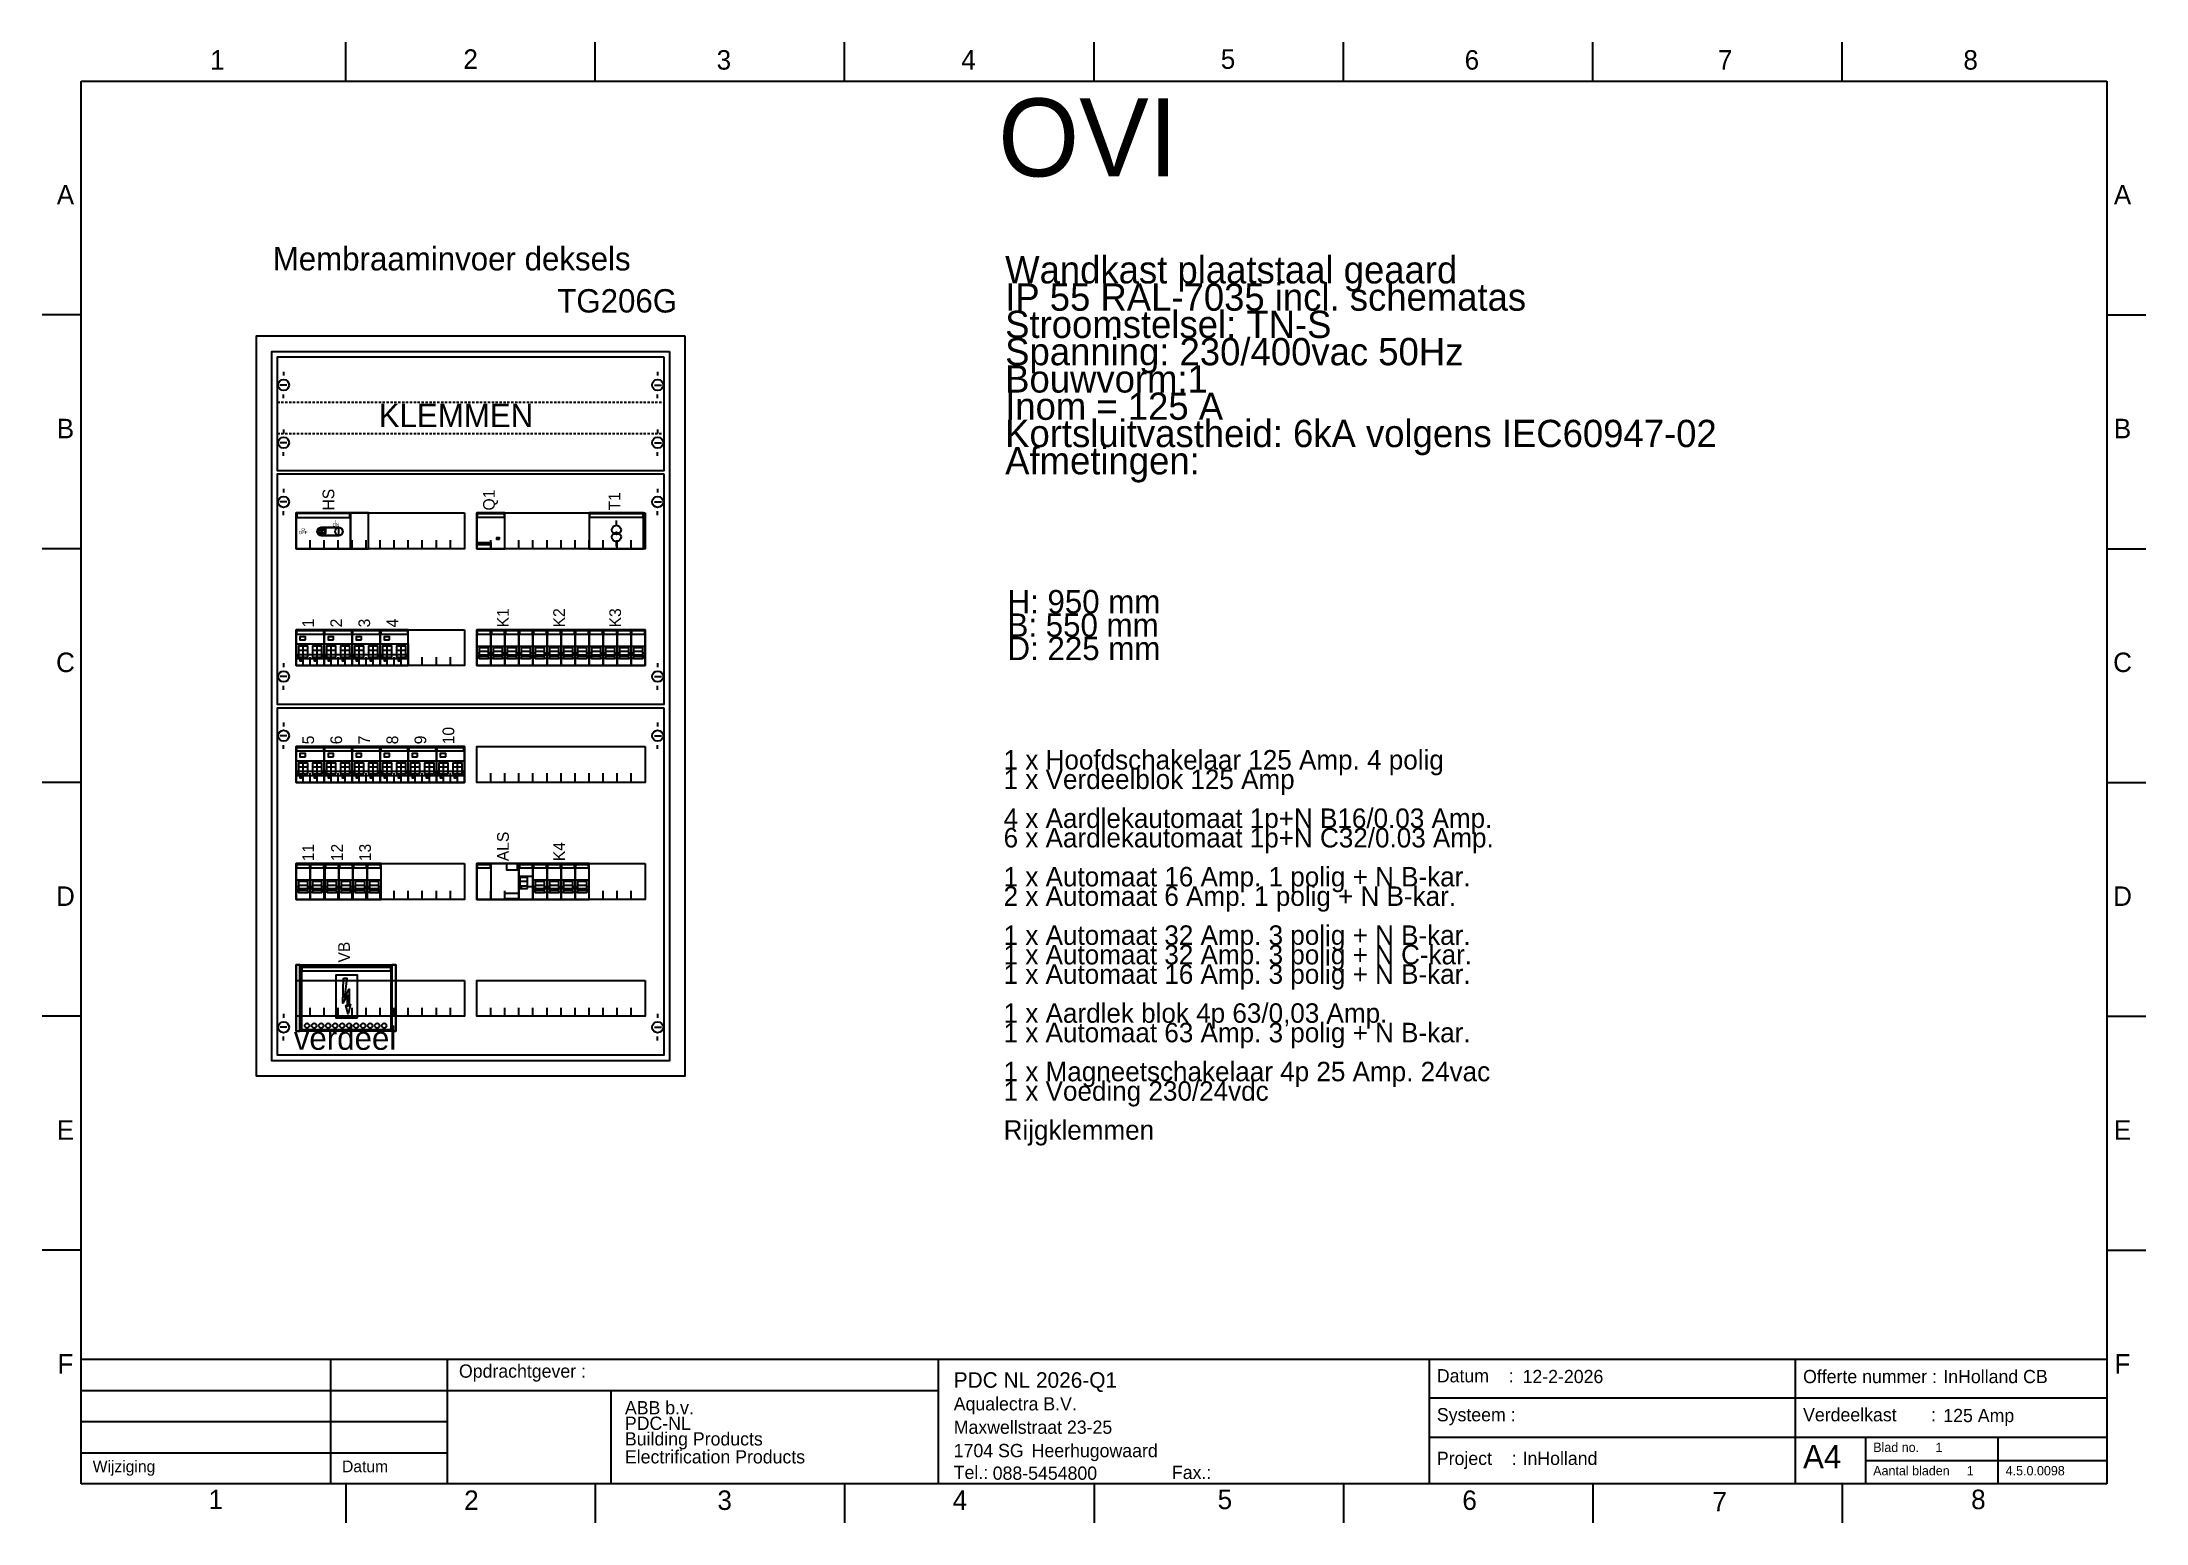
# Model space of a CAD drawing. Extents: x 5 to 275, y 10 to 200.
import ezdxf
from ezdxf.enums import TextEntityAlignment as Align

# ---------------------------------------------------------------- set-up
doc = ezdxf.new("R2010")
doc.units = 0
for name, pattern in [('L000000000000000000', [0]), ('L000000000000FFFFFF', [0]), ('L014100020032000000', [0.5, 0.3, -0.2])]:
    doc.linetypes.add(name, pattern=pattern)
doc.layers.get('0').update_dxf_attribs({"linetype": 'CONTINUOUS'})
for name, color, linetype in [('1', 7, 'CONTINUOUS'), ('12', 7, 'CONTINUOUS'), ('2', 7, 'CONTINUOUS'), ('41', 7, 'CONTINUOUS')]:
    doc.layers.add(name, color=color, linetype=linetype)

# ---------------------------------------------------------------- blocks, each defined once
blk = doc.blocks.new('abba4_hh')
at = {"color": 7, "linetype": 'CONTINUOUS'}
for points in [[(34, 180), (34, 185)], [(66, 180), (66, 185)], [(98, 180), (98, 185)], [(130, 180), (130, 185)], [(162, 180), (162, 185)], [(194, 180), (194, 185)], [(226, 180), (226, 185)], [(0, 180), (260, 180)], [(0, 0), (0, 180)], [(260, 180), (260, 0)], [(0, 150), (-5, 150)], [(260, 150), (265, 150)], [(0, 120), (-5, 120)], [(260, 120), (265, 120)], [(0, 90), (-5, 90)], [(260, 90), (265, 90)], [(0, 60), (-5, 60)], [(260, 60), (265, 60)], [(0, 30), (-5, 30)], [(260, 30), (265, 30)], [(0, 16), (260, 16)], [(32, 16), (32, 0)], [(47, 16), (47, 0)], [(110, 16), (110, 0)], [(173, 16), (173, 0)], [(220, 16), (220, 0)], [(0, 12), (110, 12)], [(68, 12), (68, 0)], [(260, 11), (173, 11)], [(0, 8), (47, 8)], [(173, 6), (260, 6)], [(229, 6), (229, 0)], [(246, 6), (246, 0)], [(0, 4), (47, 4)], [(229, 3), (260, 3)], [(260, 0), (0, 0)], [(34, 0), (34, -5)], [(66, 0), (66, -5)], [(98, 0), (98, -5)], [(130, 0), (130, -5)], [(162, 0), (162, -5)], [(194, 0), (194, -5)], [(226, 0), (226, -5)]]:
    blk.add_lwpolyline(points, dxfattribs=at)
for s, p in [('1', (17.5, 181.466667)), ('2', (50, 181.566667)), ('3', (82.5, 181.466667)), ('4', (113.9, 181.466667)), ('5', (147.2, 181.566667)), ('6', (178.5, 181.466667)), ('7', (211, 181.466667)), ('8', (242.5, 181.466667)), ('A', (-2, 164.166667)), ('A', (262, 164.166667)), ('B', (-2, 134.166667)), ('B', (262, 134.166667)), ('C', (-2, 104.166667)), ('C', (262, 104.166667)), ('D', (-2, 74.166667)), ('D', (262, 74.166667)), ('E', (-2, 44.166667)), ('E', (262, 44.166667)), ('F', (-2, 14.166667)), ('F', (262, 14.166667)), ('1', (17.3, -3.233333)), ('2', (50.1, -3.333333)), ('3', (82.6, -3.333333)), ('4', (112.8, -3.333333)), ('5', (146.8, -3.233333)), ('6', (178.2, -3.333333)), ('7', (210.3, -3.533333)), ('8', (243.5, -3.233333))]:
    blk.add_text(s, height=2.5, dxfattribs=at).set_placement(p, align=Align.CENTER)
for s, height, p in [('Opdrachtgever :', 1.7, (48.5, 13.633333)), ('Datum    :', 1.7, (174, 13.033333)), ('Offerte nummer :', 1.7, (221, 12.933333)), ('ABB b.v.', 1.7, (69.8, 8.933333)), ('PDC-NL ', 1.7, (69.8, 6.933333)), ('Systeem :', 1.7, (174, 8.033333)), ('Verdeelkast       :', 1.7, (221, 8.033333)), ('Building Products', 1.7, (69.8, 4.933333)), ('Wijziging', 1.5, (1.5, 1.5)), ('Datum', 1.5, (33.5, 1.5)), ('Electrification Products', 1.7, (69.8, 2.633333)), ('Project    :', 1.7, (174, 2.433333)), ('A4', 3, (221, 2)), ('Blad no.', 1.2, (230, 4.1)), ('Tel.:', 1.7, (112, 0.633333)), ('Fax.:', 1.7, (140, 0.633333)), ('Aantal bladen', 1.2, (230, 1.1))]:
    blk.add_text(s, height=height, dxfattribs=at).set_placement(p)
at = {"layer": '1', "color": 7, "linetype": 'CONTINUOUS'}
for s, height, p in [('PDC NL 2026-Q1', 2, (112, 12.333333)), ('12-2-2026', 1.7, (185, 12.933333)), ('InHolland CB', 1.7, (239, 12.933333)), ('Aqualectra B.V.', 1.7, (112, 9.433333)), ('Maxwellstraat 23-25', 1.7, (112, 6.433333)), ('125 Amp', 1.7, (239, 7.933333)), ('1704 SG', 1.7, (112, 3.433333)), ('Heerhugowaard', 1.7, (122, 3.433333)), ('InHolland', 1.7, (185, 2.433333)), ('1', 1.2, (238, 4.1)), ('088-5454800', 1.7, (117, 0.533333)), ('1', 1.2, (242, 1.1)), ('4.5.0.0098', 1.2, (247, 1.1))]:
    blk.add_text(s, height=height, dxfattribs=at).set_placement(p)
blk = doc.blocks.new('tg206g')
at = {"color": 7, "linetype": 'CONTINUOUS'}
for points in [[(52.5, 92.5), (52.5, -2.5), (-2.5, -2.5), (-2.5, 92.5)], [(50.5, 90.5), (50.5, -0.5), (-0.5, -0.5), (-0.5, 90.5)]]:
    blk.add_lwpolyline(points, close=True, dxfattribs=at)
blk = doc.blocks.new('mbg423')
at = {"layer": '1', "color": 7, "linetype": 'CONTINUOUS'}
for p, q in [((1.4, 41.2), (0.5, 41.2)), ((1, 42.9), (1, 42.4)), ((48.6, 41.2), (49.5, 41.2)), ((49, 42.9), (49, 42.4)), ((1, 39.5), (1, 40)), ((49, 39.5), (49, 40)), ((1, 5.5), (1, 5)), ((49, 5.5), (49, 5)), ((1.4, 3.8), (0.5, 3.8)), ((48.6, 3.8), (49.5, 3.8)), ((1, 2.1), (1, 2.6)), ((49, 2.1), (49, 2.6))]:
    blk.add_line(p, q, dxfattribs=at)
for points in [[(49.8, 44.8), (49.8, 0.2), (0.2, 0.2), (0.2, 44.8)], [(24.2, 39.8), (24.2, 35.2), (2.6, 35.2), (2.6, 39.8)], [(47.4, 39.8), (47.4, 35.2), (25.8, 35.2), (25.8, 39.8)], [(24.2, 24.8), (24.2, 20.2), (2.6, 20.2), (2.6, 24.8)], [(47.4, 24.8), (47.4, 20.2), (25.8, 20.2), (25.8, 24.8)], [(24.2, 9.8), (24.2, 5.2), (2.6, 5.2), (2.6, 9.8)], [(47.4, 9.8), (47.4, 5.2), (25.8, 5.2), (25.8, 9.8)]]:
    blk.add_lwpolyline(points, close=True, dxfattribs=at)
for points in [[(4.4, 35.3), (4.4, 36.4)], [(4.4, 35.3), (4.4, 36.4)], [(4.4, 35.2), (4.4, 36.3)], [(6.2, 35.3), (6.2, 36.4), (6.2, 36.4)], [(6.2, 35.3), (6.2, 36.4), (6.2, 36.4)], [(6.2, 35.2), (6.2, 36.3), (6.2, 36.3)], [(8, 35.3), (8, 36.4)], [(8, 35.3), (8, 36.4)], [(8, 35.2), (8, 36.3)], [(9.8, 35.3), (9.8, 36.4)], [(9.8, 35.3), (9.8, 36.4)], [(9.8, 35.2), (9.8, 36.3)], [(11.6, 35.3), (11.6, 36.4)], [(11.6, 35.3), (11.6, 36.4)], [(11.6, 35.2), (11.6, 36.3)], [(13.4, 35.3), (13.4, 36.4)], [(13.4, 35.3), (13.4, 36.4)], [(13.4, 35.2), (13.4, 36.3)], [(15.2, 35.3), (15.2, 36.4)], [(15.2, 35.3), (15.2, 36.4)], [(15.2, 35.2), (15.2, 36.3)], [(17, 35.3), (17, 36.4)], [(17, 35.3), (17, 36.4)], [(17, 35.2), (17, 36.3)], [(18.8, 35.3), (18.8, 36.4)], [(18.8, 35.3), (18.8, 36.4)], [(18.8, 35.2), (18.8, 36.3)], [(20.6, 35.3), (20.6, 36.4)], [(20.6, 35.3), (20.6, 36.4)], [(20.6, 35.2), (20.6, 36.3)], [(22.4, 35.3), (22.4, 36.4)], [(22.4, 35.3), (22.4, 36.4)], [(22.4, 35.2), (22.4, 36.3)], [(27.6, 35.3), (27.6, 36.4)], [(27.6, 35.3), (27.6, 36.4)], [(27.6, 35.2), (27.6, 36.3)], [(29.4, 35.3), (29.4, 36.4), (29.4, 36.4)], [(29.4, 35.3), (29.4, 36.4), (29.4, 36.4)], [(29.4, 35.2), (29.4, 36.3), (29.4, 36.3)], [(31.2, 35.3), (31.2, 36.4)], [(31.2, 35.3), (31.2, 36.4)], [(31.2, 35.2), (31.2, 36.3)], [(33, 35.3), (33, 36.4)], [(33, 35.3), (33, 36.4)], [(33, 35.2), (33, 36.3)], [(34.8, 35.3), (34.8, 36.4)], [(34.8, 35.3), (34.8, 36.4)], [(34.8, 35.2), (34.8, 36.3)], [(36.6, 35.3), (36.6, 36.4)], [(36.6, 35.3), (36.6, 36.4)], [(36.6, 35.2), (36.6, 36.3)], [(38.4, 35.3), (38.4, 36.4)], [(38.4, 35.3), (38.4, 36.4)], [(38.4, 35.2), (38.4, 36.3)], [(40.2, 35.3), (40.2, 36.4)], [(40.2, 35.3), (40.2, 36.4)], [(40.2, 35.2), (40.2, 36.3)], [(42, 35.3), (42, 36.4)], [(42, 35.3), (42, 36.4)], [(42, 35.2), (42, 36.3)], [(43.8, 35.3), (43.8, 36.4)], [(43.8, 35.3), (43.8, 36.4)], [(43.8, 35.2), (43.8, 36.3)], [(45.6, 35.3), (45.6, 36.4)], [(45.6, 35.3), (45.6, 36.4)], [(45.6, 35.2), (45.6, 36.3)], [(4.4, 20.2), (4.4, 21.3)], [(6.2, 20.2), (6.2, 21.3), (6.2, 21.3)], [(8, 20.2), (8, 21.3)], [(9.8, 20.2), (9.8, 21.3)], [(11.6, 20.2), (11.6, 21.3)], [(13.4, 20.2), (13.4, 21.3)], [(15.2, 20.2), (15.2, 21.3)], [(17, 20.2), (17, 21.3)], [(18.8, 20.2), (18.8, 21.3)], [(20.6, 20.2), (20.6, 21.3)], [(22.4, 20.2), (22.4, 21.3)], [(27.6, 20.2), (27.6, 21.3)], [(29.4, 20.2), (29.4, 21.3), (29.4, 21.3)], [(31.2, 20.2), (31.2, 21.3)], [(33, 20.2), (33, 21.3)], [(34.8, 20.2), (34.8, 21.3)], [(36.6, 20.2), (36.6, 21.3)], [(38.4, 20.2), (38.4, 21.3)], [(40.2, 20.2), (40.2, 21.3)], [(42, 20.2), (42, 21.3)], [(43.8, 20.2), (43.8, 21.3)], [(45.6, 20.2), (45.6, 21.3)], [(4.4, 5.2), (4.4, 6.3)], [(6.2, 5.2), (6.2, 6.3), (6.2, 6.3)], [(8, 5.2), (8, 6.3)], [(9.8, 5.2), (9.8, 6.3)], [(11.6, 5.2), (11.6, 6.3)], [(13.4, 5.2), (13.4, 6.3)], [(15.2, 5.2), (15.2, 6.3)], [(17, 5.2), (17, 6.3)], [(18.8, 5.2), (18.8, 6.3)], [(20.6, 5.2), (20.6, 6.3)], [(22.4, 5.2), (22.4, 6.3)], [(27.6, 5.2), (27.6, 6.3)], [(29.4, 5.2), (29.4, 6.3), (29.4, 6.3)], [(31.2, 5.2), (31.2, 6.3)], [(33, 5.2), (33, 6.3)], [(34.8, 5.2), (34.8, 6.3)], [(36.6, 5.2), (36.6, 6.3)], [(38.4, 5.2), (38.4, 6.3)], [(40.2, 5.2), (40.2, 6.3)], [(42, 5.2), (42, 6.3)], [(43.8, 5.2), (43.8, 6.3)], [(45.6, 5.2), (45.6, 6.3)]]:
    blk.add_lwpolyline(points, dxfattribs=at)
for centre in [(1, 41.2), (49, 41.2), (1, 3.8), (49, 3.8)]:
    blk.add_circle(centre, 0.7, dxfattribs=at)
blk = doc.blocks.new('mbg422')
at = {"layer": '1', "color": 7, "linetype": 'CONTINUOUS'}
for p, q in [((1, 27.9), (1, 27.4)), ((49, 27.9), (49, 27.4)), ((1.4, 26.2), (0.5, 26.2)), ((1, 24.5), (1, 25)), ((48.6, 26.2), (49.5, 26.2)), ((49, 24.5), (49, 25)), ((1, 5.5), (1, 5)), ((49, 5.5), (49, 5)), ((1.4, 3.8), (0.5, 3.8)), ((48.6, 3.8), (49.5, 3.8)), ((1, 2.1), (1, 2.6)), ((49, 2.1), (49, 2.6))]:
    blk.add_line(p, q, dxfattribs=at)
for points in [[(49.8, 29.8), (49.8, 0.2), (0.2, 0.2), (0.2, 29.8)], [(24.2, 24.8), (24.2, 20.2), (2.6, 20.2), (2.6, 24.8)], [(47.4, 24.8), (47.4, 20.2), (25.8, 20.2), (25.8, 24.8)], [(24.2, 9.8), (24.2, 5.2), (2.6, 5.2), (2.6, 9.8)], [(47.4, 9.8), (47.4, 5.2), (25.8, 5.2), (25.8, 9.8)]]:
    blk.add_lwpolyline(points, close=True, dxfattribs=at)
for points in [[(4.4, 20.2), (4.4, 21.3)], [(6.2, 20.2), (6.2, 21.3), (6.2, 21.3)], [(8, 20.2), (8, 21.3)], [(9.8, 20.2), (9.8, 21.3)], [(11.6, 20.2), (11.6, 21.3)], [(13.4, 20.2), (13.4, 21.3)], [(15.2, 20.2), (15.2, 21.3)], [(17, 20.2), (17, 21.3)], [(18.8, 20.2), (18.8, 21.3)], [(20.6, 20.2), (20.6, 21.3)], [(22.4, 20.2), (22.4, 21.3)], [(27.6, 20.2), (27.6, 21.3)], [(29.4, 20.2), (29.4, 21.3), (29.4, 21.3)], [(31.2, 20.2), (31.2, 21.3)], [(33, 20.2), (33, 21.3)], [(34.8, 20.2), (34.8, 21.3)], [(36.6, 20.2), (36.6, 21.3)], [(38.4, 20.2), (38.4, 21.3)], [(40.2, 20.2), (40.2, 21.3)], [(42, 20.2), (42, 21.3)], [(43.8, 20.2), (43.8, 21.3)], [(45.6, 20.2), (45.6, 21.3)], [(4.4, 5.2), (4.4, 6.3)], [(6.2, 5.2), (6.2, 6.3), (6.2, 6.3)], [(8, 5.2), (8, 6.3)], [(9.8, 5.2), (9.8, 6.3)], [(11.6, 5.2), (11.6, 6.3)], [(13.4, 5.2), (13.4, 6.3)], [(15.2, 5.2), (15.2, 6.3)], [(17, 5.2), (17, 6.3)], [(18.8, 5.2), (18.8, 6.3)], [(20.6, 5.2), (20.6, 6.3)], [(22.4, 5.2), (22.4, 6.3)], [(27.6, 5.2), (27.6, 6.3)], [(29.4, 5.2), (29.4, 6.3), (29.4, 6.3)], [(31.2, 5.2), (31.2, 6.3)], [(33, 5.2), (33, 6.3)], [(34.8, 5.2), (34.8, 6.3)], [(36.6, 5.2), (36.6, 6.3)], [(38.4, 5.2), (38.4, 6.3)], [(40.2, 5.2), (40.2, 6.3)], [(42, 5.2), (42, 6.3)], [(43.8, 5.2), (43.8, 6.3)], [(45.6, 5.2), (45.6, 6.3)]]:
    blk.add_lwpolyline(points, dxfattribs=at)
for centre in [(1, 26.2), (49, 26.2), (1, 3.8), (49, 3.8)]:
    blk.add_circle(centre, 0.7, dxfattribs=at)
blk = doc.blocks.new('mbk206')
at = {"layer": '1', "color": 7, "linetype": 'CONTINUOUS'}
for p, q in [((1.4, 11.2), (0.5, 11.2)), ((1, 12.9), (1, 12.4)), ((48.6, 11.2), (49.5, 11.2)), ((49, 12.9), (49, 12.4)), ((1, 9.5), (1, 10)), ((49, 9.5), (49, 10)), ((1, 5.5), (1, 5)), ((49, 5.5), (49, 5)), ((1.4, 3.8), (0.5, 3.8)), ((48.6, 3.8), (49.5, 3.8)), ((1, 2.1), (1, 2.6)), ((49, 2.1), (49, 2.6))]:
    blk.add_line(p, q, dxfattribs=at)
blk.add_lwpolyline([(49.8, 14.8), (49.8, 0.2), (0.2, 0.2), (0.2, 14.8)], close=True, dxfattribs=at)
at = {"layer": '1', "color": 7, "linetype": 'L014100020032000000'}
for points in [[(0.2, 9), (49.8, 9)], [(0.2, 5), (49.8, 5)]]:
    blk.add_lwpolyline(points, dxfattribs=at)
at = {"layer": '1', "color": 7, "linetype": 'CONTINUOUS'}
for centre in [(1, 11.2), (49, 11.2), (1, 3.8), (49, 3.8)]:
    blk.add_circle(centre, 0.7, dxfattribs=at)
blk = doc.blocks.new('ot3_4')
at = {"layer": '2', "color": 7, "linetype": 'CONTINUOUS'}
for points in [[(7, 0), (7, 4.6), (0, 4.6), (0, 0)], [(6.9, 4), (6.9, 4.5), (0.1, 4.5), (0.1, 4)], [(5.5, 1.7), (5.5, 2.7), (3.2, 2.7), (3.2, 1.7)], [(9.3, 0), (9.3, 4.6), (7, 4.6), (7, 0)], [(3.8, 1.9), (3.8, 2.5), (3.2, 2.5), (3.2, 1.9)]]:
    blk.add_lwpolyline(points, close=True, dxfattribs=at)
for points in [[(3.2, 2.7), (5.5, 2.7)], [(5.5, 1.7), (3.2, 1.7)]]:
    blk.add_lwpolyline(points, dxfattribs=at)
for centre, radius in [((3.2, 2.2), 0.5), ((5.5, 2.2), 0.5), ((3.5, 2.2), 0.2)]:
    blk.add_circle(centre, radius, dxfattribs=at)
for centre, radius, start, end in [((5.5, 2.2), 0.5, -90, 90), ((3.25, 2.2), 0.5, 94.763642, -95.710593), ((3.45, 2.2), 0.45, 95.710593, -97.125016)]:
    blk.add_arc(centre, radius, start, end, dxfattribs=at)
for s, p in [('ON', (5.1, 2.866667)), ('I', (5.1, 3.266667)), ('OFF', (0.9, 1.866667)), ('O', (0.9, 2.266667))]:
    blk.add_text(s, height=0.4, dxfattribs=at).set_placement(p, align=Align.CENTER)
blk = doc.blocks.new('brt125a')
at = {"layer": '2', "color": 7, "linetype": 'CONTINUOUS'}
for points in [[(0, -1.9), (0, 6.6), (12.8, 6.6), (12.8, -1.9)], [(0.8, 5.8), (0.8, 6.3), (12.1, 6.3), (12.1, 5.8)], [(7.9, -0.2), (7.9, 5.3), (5.1, 5.3), (5.1, -0.2)], [(6.1, 4.9), (6.5, 4.9), (6.2, 2.4), (6.8, 3.5), (6.8, 1.3), (7, 1.5), (6.7, 0.3), (6.4, 1.4), (6.6, 1.3), (6.6, 2.7), (6, 1.7)]]:
    blk.add_lwpolyline(points, close=True, dxfattribs=at)
at = {"layer": '2', "color": 7, "linetype": 'L000000000000000000'}
for points in [[(0.5, -1.9), (0.5, 6.6), (0, 6.6), (0, -1.9)], [(12.2, -1.7), (12.2, 6.4), (0.7, 6.4), (0.7, -1.7)], [(12.8, -1.9), (12.8, 6.6), (12.3, 6.6), (12.3, -1.9)]]:
    blk.add_lwpolyline(points, close=True, dxfattribs=at)
for centre in [(1.4, -1.2), (2.3, -1.2), (3.2, -1.2), (4.1, -1.2), (5, -1.2), (5.9, -1.2), (6.8, -1.2), (7.7, -1.2), (8.6, -1.2), (9.5, -1.2), (10.4, -1.2), (11.3, -1.2)]:
    blk.add_circle(centre, 0.3, dxfattribs=at)
blk = doc.blocks.new('ds201')
at = {"layer": '2', "color": 7, "linetype": 'CONTINUOUS'}
for points in [[(3.6, 0), (3.6, 4.6), (0, 4.6), (0, 0)], [(0.1, 4), (0.1, 4.5), (3.5, 4.5), (3.5, 4)], [(1.2, 3.3), (1.2, 3.7), (0.5, 3.7), (0.5, 3.3)], [(3.5, 0.9), (3.5, 1.4), (0.1, 1.4), (0.1, 0.9)], [(0.9, 0.6), (0.9, 0.8), (0.5, 0.8), (0.5, 0.6)], [(2.7, 0.6), (2.7, 0.8), (2.3, 0.8), (2.3, 0.6)]]:
    blk.add_lwpolyline(points, close=True, dxfattribs=at)
at = {"layer": '2', "color": 7, "linetype": 'L000000000000000000'}
for points in [[(0, 0), (0, 2.8), (3.6, 2.8), (3.6, 0)], [(1.5, 1.1), (1.5, 1.4), (0.3, 1.4), (0.3, 1.1)], [(3.3, 1.1), (3.3, 1.4), (2.1, 1.4), (2.1, 1.1)]]:
    blk.add_lwpolyline(points, close=True, dxfattribs=at)
for points in [[(0.9, 0), (0.9, 2.8)], [(2.7, 0), (2.7, 2.8)]]:
    blk.add_lwpolyline(points, dxfattribs=at)
at = {"layer": '2', "color": 255, "linetype": 'L000000000000FFFFFF'}
for points in [[(1.5, 1.1), (1.5, 2.5), (0.3, 2.5), (0.3, 1.1)], [(1.5, 2), (1.5, 2.5), (0.3, 2.5), (0.3, 2)], [(3.3, 1.1), (3.3, 2.5), (2.1, 2.5), (2.1, 1.1)], [(3.3, 2), (3.3, 2.5), (2.1, 2.5), (2.1, 2)]]:
    blk.add_lwpolyline(points, close=True, dxfattribs=at)
blk = doc.blocks.new('s202')
at = {"layer": '2', "color": 7, "linetype": 'L000000000000000000'}
for p, q in [((0, 2.5), (1.8, 2.5)), ((0.3, 1.6), (0, 1.6)), ((1.5, 1.8), (0.3, 1.8)), ((1.8, 1.6), (1.5, 1.6)), ((1.8, 2.5), (3.6, 2.5)), ((2.1, 1.6), (1.8, 1.6)), ((3.3, 1.8), (2.1, 1.8)), ((3.6, 1.6), (3.3, 1.6))]:
    blk.add_line(p, q, dxfattribs=at)
at = {"layer": '2', "color": 7, "linetype": 'CONTINUOUS'}
for points in [[(1.8, 0), (1.8, 4.6), (0, 4.6), (0, 0)], [(0.1, 4), (0.1, 4.5), (1.7, 4.5), (1.7, 4)], [(3.6, 0), (3.6, 4.6), (1.8, 4.6), (1.8, 0)], [(1.9, 4), (1.9, 4.5), (3.5, 4.5), (3.5, 4)], [(3.3, 1.4), (3.3, 0.9), (0.3, 0.9), (0.3, 1.4)]]:
    blk.add_lwpolyline(points, close=True, dxfattribs=at)
at = {"layer": '2', "color": 7, "linetype": 'L000000000000000000'}
for points in [[(1.5, 0.9), (1.5, 2.3), (0.3, 2.3), (0.3, 0.9)], [(1.5, 0.9), (1.5, 1.2), (0.3, 1.2), (0.3, 0.9)], [(3.3, 0.9), (3.3, 2.3), (2.1, 2.3), (2.1, 0.9)], [(3.3, 0.9), (3.3, 1.2), (2.1, 1.2), (2.1, 0.9)]]:
    blk.add_lwpolyline(points, close=True, dxfattribs=at)
blk = doc.blocks.new('s204')
at = {"layer": '2', "color": 7, "linetype": 'L000000000000000000'}
for p, q in [((0, 2.5), (1.8, 2.5)), ((0.3, 1.6), (0, 1.6)), ((1.5, 1.8), (0.3, 1.8)), ((1.8, 1.6), (1.5, 1.6)), ((1.8, 2.5), (3.6, 2.5)), ((1.8, 2.5), (3.6, 2.5)), ((2.1, 1.6), (1.8, 1.6)), ((3.3, 1.8), (2.1, 1.8)), ((3.6, 1.6), (3.3, 1.6)), ((3.6, 1.6), (3.3, 1.6)), ((3.6, 2.5), (5.4, 2.5)), ((3.9, 1.6), (3.6, 1.6)), ((5.1, 1.8), (3.9, 1.8)), ((5.4, 1.6), (5.1, 1.6)), ((5.4, 2.5), (7.2, 2.5)), ((5.7, 1.6), (5.4, 1.6)), ((6.9, 1.8), (5.7, 1.8)), ((7.2, 1.6), (6.9, 1.6))]:
    blk.add_line(p, q, dxfattribs=at)
at = {"layer": '2', "color": 7, "linetype": 'CONTINUOUS'}
for points in [[(1.8, 0), (1.8, 4.6), (0, 4.6), (0, 0)], [(0.1, 4), (0.1, 4.5), (1.7, 4.5), (1.7, 4)], [(3.6, 0), (3.6, 4.6), (1.8, 4.6), (1.8, 0)], [(1.9, 4), (1.9, 4.5), (3.5, 4.5), (3.5, 4)], [(5.4, 0), (5.4, 4.6), (3.6, 4.6), (3.6, 0)], [(3.7, 4), (3.7, 4.5), (5.3, 4.5), (5.3, 4)], [(7.2, 0), (7.2, 4.6), (5.4, 4.6), (5.4, 0)], [(5.5, 4), (5.5, 4.5), (7.1, 4.5), (7.1, 4)], [(6.9, 1.4), (6.9, 0.9), (0.3, 0.9), (0.3, 1.4)]]:
    blk.add_lwpolyline(points, close=True, dxfattribs=at)
at = {"layer": '2', "color": 7, "linetype": 'L000000000000000000'}
for points in [[(1.5, 0.9), (1.5, 2.3), (0.3, 2.3), (0.3, 0.9)], [(1.5, 0.9), (1.5, 1.2), (0.3, 1.2), (0.3, 0.9)], [(3.3, 0.9), (3.3, 2.3), (2.1, 2.3), (2.1, 0.9)], [(3.3, 0.9), (3.3, 1.2), (2.1, 1.2), (2.1, 0.9)], [(5.1, 0.9), (5.1, 2.3), (3.9, 2.3), (3.9, 0.9)], [(5.1, 0.9), (5.1, 1.2), (3.9, 1.2), (3.9, 0.9)], [(6.9, 0.9), (6.9, 2.3), (5.7, 2.3), (5.7, 0.9)], [(6.9, 0.9), (6.9, 1.2), (5.7, 1.2), (5.7, 0.9)]]:
    blk.add_lwpolyline(points, close=True, dxfattribs=at)
blk = doc.blocks.new('f374')
at = {"layer": '2', "color": 7, "linetype": 'L000000000000000000'}
for p, q in [((5.4, 3), (7.2, 3)), ((5.8, 1.6), (5.4, 1.6)), ((6.5, 2.3), (5.5, 2.3)), ((7.2, 1.6), (6.5, 1.6))]:
    blk.add_line(p, q, dxfattribs=at)
at = {"layer": '2', "color": 7, "linetype": 'CONTINUOUS'}
for points in [[(5.4, 0), (5.4, 4.6), (0, 4.6), (0, 0)], [(0.1, 4), (0.1, 4.5), (1.7, 4.5), (1.7, 4)], [(5.2, 3.8), (5.2, 4.6), (3.8, 4.6), (3.8, 3.8)], [(7.2, 0), (7.2, 4.6), (5.4, 4.6), (5.4, 0)], [(5.5, 4), (5.5, 4.5), (7.1, 4.5), (7.1, 4)], [(3.6, 0), (3.6, 0.8), (5.4, 0.8), (5.4, 0)]]:
    blk.add_lwpolyline(points, close=True, dxfattribs=at)
for points in [[(1.8, 4.6), (1.8, 0)], [(3.6, 0.1), (5.4, 0.1)]]:
    blk.add_lwpolyline(points, dxfattribs=at)
at = {"layer": '2', "color": 7, "linetype": 'L000000000000000000'}
for points in [[(6.5, 1.4), (6.5, 2.8), (5.5, 2.8), (5.5, 1.4)], [(6.5, 1.4), (6.5, 1.7), (5.5, 1.7), (5.5, 1.4)]]:
    blk.add_lwpolyline(points, close=True, dxfattribs=at)
blk = doc.blocks.new('esb24')
at = {"layer": '2', "color": 7, "linetype": 'CONTINUOUS'}
blk.add_line((1.8, 0.5), (0, 0.5), dxfattribs=at)
for points in [[(3.6, 0), (3.6, 4.6), (0, 4.6), (0, 0)], [(0.1, 4), (0.1, 4.5), (3.5, 4.5), (3.5, 4)], [(1.8, 0.8), (1.8, 0), (0, 0), (0, 0.8)], [(2.9, 1.2), (2.9, 1.4), (2.5, 1.4), (2.5, 1.2)]]:
    blk.add_lwpolyline(points, close=True, dxfattribs=at)
blk = doc.blocks.new('ts25')
at = {"layer": '2', "color": 7, "linetype": 'CONTINUOUS'}
for points in [[(7, 0), (7, 4.6), (0, 4.6), (0, 0)], [(0.1, 4), (0.1, 4.5), (6.9, 4.5), (6.9, 4)]]:
    blk.add_lwpolyline(points, close=True, dxfattribs=at)
for points in [[(3.5, 3), (3.5, 3.6)], [(3.5, 0.3), (3.5, 0.9)]]:
    blk.add_lwpolyline(points, dxfattribs=at)
for centre in [(3.5, 2.4), (3.5, 1.5)]:
    blk.add_circle(centre, 0.6, dxfattribs=at)

msp = doc.modelspace()

# ---------------------------------------------------------------- block references
for name, p in [('abba4_hh', (10, 15)), ('tg206g', (35, 69.8))]:
    msp.add_blockref(name, p)
at = {"layer": '1'}
for name, p in [('mbk206', (35, 144.8)), ('mbg422', (35, 114.8)), ('mbg423', (35, 69.8))]:
    msp.add_blockref(name, p, dxfattribs=at)
at = {"layer": '2'}
for name, p in [('ot3_4', (37.6, 135)), ('esb24', (60.8, 135)), ('ts25', (75.2, 135)), ('ds201', (37.6, 120)), ('ds201', (41.2, 120)), ('ds201', (44.8, 120)), ('ds201', (48.4, 120)), ('s204', (60.8, 120)), ('s204', (68, 120)), ('s204', (75.2, 120)), ('ds201', (37.6, 105)), ('ds201', (41.2, 105)), ('ds201', (44.8, 105)), ('ds201', (48.4, 105)), ('ds201', (52, 105)), ('ds201', (55.6, 105)), ('s202', (37.6, 90)), ('s202', (41.3, 90)), ('s202', (44.9, 90)), ('f374', (60.8, 90)), ('s204', (68, 90)), ('brt125a', (37.6, 75))]:
    msp.add_blockref(name, p, dxfattribs=at)

# ---------------------------------------------------------------- texts
at = {"color": 7, "linetype": 'CONTINUOUS'}
for s, height, p in [('OVI', 10, (127.7, 182.766667)), ('Membraaminvoer deksels', 3, (34.6, 170.7)), ('Wandkast plaatstaal geaard', 3.5, (128.6, 169.033333)), ('IP 55 RAL-7035 incl. schematas', 3.5, (128.6, 165.533333)), ('Stroomstelsel: TN-S', 3.5, (128.6, 162.033333)), ('Spanning: 230/400vac 50Hz', 3.5, (128.6, 158.533333)), ('Bouwvorm:1', 3.5, (128.6, 155.033333)), ('Inom = 125 A', 3.5, (128.6, 151.533333)), ('Kortsluitvastheid: 6kA volgens IEC60947-02', 3.5, (128.6, 148.033333)), ('Afmetingen:', 3.5, (128.6, 144.533333)), ('H: 950 mm ', 3, (128.9, 126.7)), ('B: 550 mm ', 3, (128.9, 123.7)), ('D: 225 mm', 3, (128.9, 120.7)), ('1 x Hoofdschakelaar 125 Amp. 4 polig', 2.5, (128.4, 106.666667)), ('1 x Verdeelblok 125 Amp', 2.5, (128.4, 104.166667)), ('4 x Aardlekautomaat 1p+N B16/0.03 Amp.', 2.5, (128.4, 99.166667)), ('6 x Aardlekautomaat 1p+N C32/0.03 Amp.', 2.5, (128.4, 96.666667)), ('1 x Automaat 16 Amp. 1 polig + N B-kar.', 2.5, (128.4, 91.666667)), ('2 x Automaat 6 Amp. 1 polig + N B-kar.', 2.5, (128.4, 89.166667)), ('1 x Automaat 32 Amp. 3 polig + N B-kar.', 2.5, (128.4, 84.166667)), ('1 x Automaat 32 Amp. 3 polig + N C-kar.', 2.5, (128.4, 81.666667)), ('1 x Automaat 16 Amp. 3 polig + N B-kar.', 2.5, (128.4, 79.166667)), ('1 x Aardlek blok 4p 63/0,03 Amp.', 2.5, (128.4, 74.166667)), ('1 x Automaat 63 Amp. 3 polig + N B-kar.', 2.5, (128.4, 71.666667)), ('1 x Magneetschakelaar 4p 25 Amp. 24vac', 2.5, (128.4, 66.666667)), ('1 x Voeding 230/24vdc', 2.5, (128.4, 64.166667)), ('Rijgklemmen', 2.5, (128.4, 59.166667))]:
    msp.add_text(s, height=height, dxfattribs=at).set_placement(p)
at = {"layer": '12', "color": 7, "linetype": 'CONTINUOUS'}
msp.add_text('TG206G', height=3, dxfattribs=at).set_placement((86.5, 165.3), align=Align.RIGHT)
at = {"layer": '2', "color": 7, "linetype": 'CONTINUOUS'}
for s, p in [('KLEMMEN', (48.2, 150.6)), ('verdeel', (37.3, 70.7))]:
    msp.add_text(s, height=3, dxfattribs=at).set_placement(p)
at = {"layer": '41', "color": 7, "linetype": 'CONTINUOUS'}
for s, p in [('HS', (42.5, 139.9)), ('Q1', (63.1, 139.9)), ('T1', (79.2, 139.9)), ('K1', (64.9, 124.9)), ('K2', (72.1, 124.9)), ('K3', (79.3, 124.9)), ('1', (39.9, 124.9)), ('2', (43.5, 124.9)), ('3', (47.1, 124.9)), ('4', (50.7, 124.9)), ('5', (39.9, 109.9)), ('6', (43.5, 109.9)), ('7', (47.1, 109.9)), ('8', (50.7, 109.9)), ('9', (54.3, 109.9)), ('10', (57.9, 109.9)), ('ALS', (64.9, 94.9)), ('K4', (72.1, 94.9)), ('11', (39.9, 94.9)), ('12', (43.6, 94.9)), ('13', (47.2, 94.9)), ('VB', (44.5, 81.9))]:
    msp.add_text(s, height=1.5, rotation=90, dxfattribs=at).set_placement(p)

doc.saveas('drawing.dxf')
